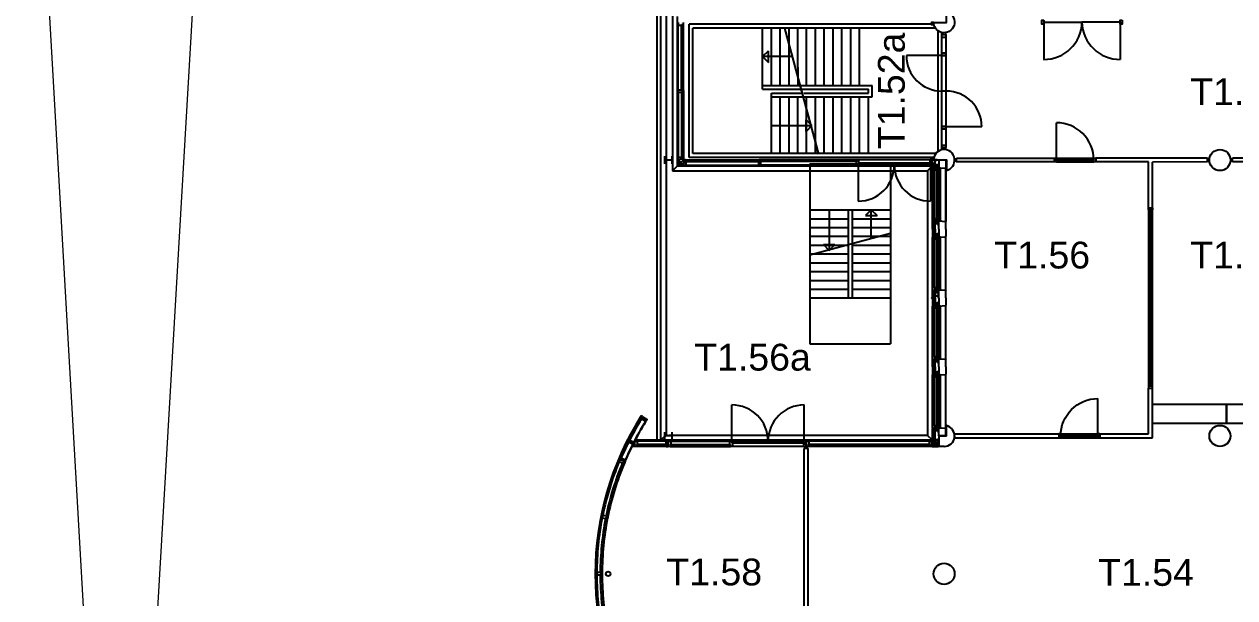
# Model space of a CAD drawing. Header units: millimetres. Extents: x 23647 to 142943, y 5934 to 71269.
# Drawn here: x 23867 to 55465, y 37894 to 52865 of the extents above; entities that cross this region are included whole.
import ezdxf
from ezdxf.enums import TextEntityAlignment as Align

# ---------------------------------------------------------------- set-up
doc = ezdxf.new("R2010")
doc.units = ezdxf.units.MM
doc.layers.get('0').update_dxf_attribs({"linetype": 'CONTINUOUS'})
for name, color, linetype in [('AL2100_BUITENWANDEN', 3, 'CONTINUOUS'), ('AL2200_BINNENWANDEN', 2, 'CONTINUOUS'), ('AL2400_TRAPPEN', 1, 'CONTINUOUS'), ('AL2700_DAKEN', 8, 'CONTINUOUS'), ('AL2800_KONSTRUKTIES', 1, 'CONTINUOUS'), ('AL3100_BUITENWANDOPENING', 1, 'CONTINUOUS'), ('AL3200_BINNENWANDOPENING', 1, 'CONTINUOUS'), ('AL4600_RUIMTENUMMERS', 2, 'CONTINUOUS'), ('AL7900_VASTE-INRICHTING', 8, 'CONTINUOUS')]:
    doc.layers.add(name, color=color, linetype=linetype)
doc.layers.add('AL9000-TERREIN', color=8, linetype='CONTINUOUS', lineweight=0)
doc.styles.add('Arial', font='arial.ttf')

# ---------------------------------------------------------------- blocks, each defined once
blk = doc.blocks.new('AH28HA20')
for points in [[(-100, 95), (100, 95)], [(0, -95), (0, 95)], [(-100, -95), (100, -95)]]:
    blk.add_lwpolyline(points)
blk = doc.blocks.new('door')
at = {"flags": 128}
for points in [[(234274, 53069), (234274, 54044)], [(235249, 53069), (234274, 53069)]]:
    blk.add_lwpolyline(points, dxfattribs=at)
for points in [[(234224, 53019), (234224, 53119), (234274, 53119), (234274, 53019)], [(235249, 53019), (235249, 53119), (235299, 53119), (235299, 53019)]]:
    blk.add_lwpolyline(points, close=True)
blk.add_arc((234274, 53069), 975, 0, 90)
blk = doc.blocks.new('deur2')
at = {"color": 0}
for points in [[(234795, 62689), (234795, 62589), (234745, 62589), (234745, 62689)], [(236845, 62689), (236845, 62589), (236795, 62589), (236795, 62689)]]:
    blk.add_lwpolyline(points, close=True, dxfattribs=at)
at = {"color": 0, "flags": 128}
for points in [[(234795, 62639), (234795, 61664)], [(234795, 62639), (235795, 62639)], [(236795, 62639), (235795, 62639)], [(236795, 62639), (236795, 61664)]]:
    blk.add_lwpolyline(points, dxfattribs=at)
at = {"color": 0}
for centre, start, end in [((234798, 62661), 269.7918, 358.7578), ((236791, 62661), 181.2422, 270.2082)]:
    blk.add_arc(centre, 997, start, end, dxfattribs=at)

msp = doc.modelspace()

# ---------------------------------------------------------------- linework, layer by layer
at = {"layer": 'AL2100_BUITENWANDEN'}
for p, q in [((40377, 53198), (40377, 42004)), ((47927, 49319), (47737, 49319)), ((47737, 49319), (47737, 49109)), ((47927, 49319), (47927, 49129)), ((40917, 49169), (47577, 49169)), ((47595, 49225), (47572, 49225)), ((47595, 49225), (47572, 49205)), ((47572, 49225), (47595, 49205)), ((47595, 49205), (47572, 49205)), ((47577, 49235), (47595, 49235)), ((47600, 49169), (47577, 49149)), ((47577, 49169), (47600, 49149)), ((47600, 49169), (47577, 49169)), ((47600, 49149), (47577, 49149)), ((47595, 49139), (47577, 49139)), ((47577, 49119), (47577, 47719)), ((47577, 47729), (47577, 49109)), ((47595, 49235), (47595, 49139)), ((47647, 49239), (47647, 49154)), ((47654, 49171), (47654, 49191)), ((47737, 49109), (47917, 49119)), ((47917, 49119), (47927, 49129)), ((47927, 47709), (47927, 49129)), ((47927, 49119), (47927, 47719)), ((47737, 47729), (47917, 47719)), ((47737, 47519), (47737, 47729)), ((47917, 47719), (47927, 47709)), ((47595, 47699), (47577, 47699)), ((47600, 47669), (47577, 47689)), ((47577, 47669), (47600, 47689)), ((47600, 47689), (47577, 47689)), ((47600, 47669), (47577, 47669)), ((47595, 47519), (47595, 47699)), ((47595, 47519), (47595, 47339)), ((47647, 47519), (47647, 47684)), ((47647, 47519), (47647, 47354)), ((47654, 47666), (47654, 47646)), ((47737, 47519), (47737, 47309)), ((47927, 47519), (47927, 47709)), ((47927, 47519), (47927, 47329)), ((47600, 47369), (47577, 47369)), ((47577, 47369), (47600, 47349)), ((47600, 47369), (47577, 47349)), ((47600, 47349), (47577, 47349)), ((47595, 47339), (47577, 47339)), ((47577, 45929), (47577, 47309)), ((47654, 47371), (47654, 47391)), ((47737, 47309), (47917, 47319)), ((47917, 47319), (47927, 47329)), ((47927, 45909), (47927, 47329)), ((47595, 45899), (47577, 45899)), ((47600, 45869), (47577, 45889)), ((47577, 45869), (47600, 45889)), ((47600, 45889), (47577, 45889)), ((47600, 45869), (47577, 45869)), ((47595, 45734), (47595, 45899)), ((47647, 45719), (47647, 45884)), ((47654, 45866), (47654, 45846)), ((47737, 45929), (47917, 45919)), ((47737, 45719), (47737, 45929)), ((47917, 45919), (47927, 45909)), ((47927, 45719), (47927, 45909)), ((47597, 45741), (47577, 45761)), ((47597, 45761), (47577, 45741)), ((47597, 45761), (47577, 45761)), ((47597, 45741), (47577, 45741)), ((47595, 45734), (47577, 45734)), ((47595, 45704), (47577, 45704)), ((47597, 45696), (47577, 45696)), ((47577, 45676), (47597, 45696)), ((47597, 45676), (47577, 45696)), ((47597, 45676), (47577, 45676)), ((47600, 45569), (47577, 45569)), ((47577, 45569), (47600, 45549)), ((47600, 45569), (47577, 45549)), ((47600, 45549), (47577, 45549)), ((47595, 45539), (47577, 45539)), ((47577, 44129), (47577, 45509)), ((47595, 45704), (47595, 45539)), ((47647, 45719), (47647, 45554)), ((47654, 45761), (47654, 45781)), ((47654, 45776), (47654, 45756)), ((47654, 45571), (47654, 45591)), ((47737, 45719), (47737, 45509)), ((47737, 45509), (47917, 45519)), ((47917, 45519), (47927, 45529)), ((47927, 45719), (47927, 45529)), ((47927, 44109), (47927, 45529)), ((47595, 44099), (47577, 44099)), ((47600, 44069), (47577, 44089)), ((47577, 44069), (47600, 44089)), ((47600, 44089), (47577, 44089)), ((47600, 44069), (47577, 44069)), ((47595, 43919), (47595, 44099)), ((47647, 43919), (47647, 44084)), ((47654, 44066), (47654, 44046)), ((47737, 44129), (47917, 44119)), ((47737, 43919), (47737, 44129)), ((47917, 44119), (47927, 44109)), ((47927, 43919), (47927, 44109)), ((47600, 43769), (47577, 43769)), ((47577, 43769), (47600, 43749)), ((47600, 43769), (47577, 43749)), ((47600, 43749), (47577, 43749)), ((47595, 43739), (47577, 43739)), ((47595, 43919), (47595, 43739)), ((47647, 43919), (47647, 43754)), ((47654, 43771), (47654, 43791)), ((47737, 43919), (47737, 43709)), ((47737, 43709), (47917, 43719)), ((47917, 43719), (47927, 43729)), ((47927, 43919), (47927, 43729)), ((47927, 42309), (47927, 43729)), ((47937, 42109), (47937, 42387)), ((47595, 42299), (47577, 42299)), ((47600, 42289), (47577, 42289)), ((47577, 42269), (47600, 42289)), ((47600, 42269), (47577, 42289)), ((47600, 42269), (47577, 42269)), ((47595, 41969), (47595, 42299)), ((47647, 41854), (47647, 42284)), ((47654, 42266), (47654, 42246)), ((47737, 42329), (47917, 42319)), ((47737, 42119), (47737, 42329)), ((47927, 42119), (47737, 42119)), ((47737, 42109), (47737, 41844)), ((47937, 42109), (47737, 42109)), ((47917, 42319), (47927, 42309)), ((47927, 42119), (47927, 42309)), ((47600, 41999), (47577, 41999)), ((47600, 41999), (47577, 41979)), ((47577, 41999), (47600, 41979)), ((47600, 41979), (47577, 41979)), ((47595, 41969), (47577, 41969)), ((47602, 41944), (47647, 41944)), ((47654, 42001), (47654, 42021)), ((47877, 41844), (47737, 41844))]:
    msp.add_line(p, q, dxfattribs=at)
for points in [[(47937, 53187, -2.034818), (47602, 52909), (47937, 52909)], [(47937, 49050, 2.034818), (47602, 49329), (47937, 49329)]]:
    msp.add_lwpolyline(points, format="xyb", close=True, dxfattribs=at)
for points in [[(47577, 49235), (47577, 49139)], [(47644, 49154), (47644, 49129), (47577, 49129), (47577, 49109)], [(47677, 49189), (47600, 49189), (47600, 49239)], [(47677, 49179), (47600, 49179), (47600, 49129)], [(47732, 49234), (47732, 49184), (47632, 49184)], [(47644, 47684), (47644, 47709), (47577, 47709), (47577, 47729)], [(47577, 47519), (47577, 47699)], [(47577, 47519), (47577, 47339)], [(47677, 47659), (47600, 47659), (47600, 47709)], [(47732, 47604), (47732, 47654), (47632, 47654)], [(47732, 47434), (47732, 47384), (47632, 47384)], [(47644, 47354), (47644, 47329), (47577, 47329), (47577, 47309)], [(47677, 47379), (47600, 47379), (47600, 47329)], [(47644, 45884), (47644, 45909), (47577, 45909), (47577, 45929)], [(47577, 45734), (47577, 45899)], [(47677, 45859), (47600, 45859), (47600, 45909)], [(47732, 45804), (47732, 45854), (47632, 45854)], [(47732, 45824), (47732, 45774), (47632, 45774)], [(47577, 45704), (47577, 45539)], [(47644, 45554), (47644, 45529), (47577, 45529), (47577, 45509)], [(47677, 45769), (47600, 45769), (47600, 45669)], [(47677, 45579), (47600, 45579), (47600, 45529)], [(47732, 45714), (47732, 45764), (47632, 45764)], [(47732, 45634), (47732, 45584), (47632, 45584)], [(47644, 44084), (47644, 44109), (47577, 44109), (47577, 44129)], [(47577, 43919), (47577, 44099)], [(47677, 44059), (47600, 44059), (47600, 44109)], [(47732, 44004), (47732, 44054), (47632, 44054)], [(47577, 43919), (47577, 43739)], [(47644, 43754), (47644, 43729), (47577, 43729), (47577, 43709)], [(47677, 43779), (47600, 43779), (47600, 43729)], [(47732, 43834), (47732, 43784), (47632, 43784)], [(47644, 42284), (47644, 42309), (47577, 42309), (47577, 42329)], [(47577, 41969), (47577, 42299)], [(47677, 42259), (47600, 42259), (47600, 42309)], [(47732, 42204), (47732, 42254), (47632, 42254)], [(47732, 42064), (47732, 42014), (47632, 42014)], [(47677, 42009), (47600, 42009), (47600, 41959)]]:
    msp.add_lwpolyline(points, dxfattribs=at)
msp.add_lwpolyline([(47597, 45669), (47597, 45714), (47561, 45714, -0.414214), (47557, 45718), (47557, 45720, -0.414214), (47561, 45724), (47597, 45724), (47597, 45769)], format="xyb", dxfattribs=at)
for centre in [(55077, 49319), (55077, 42119), (47877, 38519)]:
    msp.add_circle(centre, 275, dxfattribs=at)
msp.add_arc((47877, 42119), 275, 270, 77.3977, dxfattribs=at)
at = {"layer": 'AL2200_BINNENWANDEN'}
for p, q in [((48202, 49337), (48151, 49337)), ((48202, 49301), (48151, 49301)), ((48202, 49269), (48202, 49369)), ((50759, 49369), (50759, 49269)), ((54752, 49369), (51834, 49369)), ((51834, 49369), (51834, 49269)), ((54752, 49269), (54752, 49369)), ((54802, 49337), (54752, 49337)), ((54802, 49301), (54752, 49301)), ((55402, 49337), (55351, 49337)), ((55402, 49301), (55351, 49301)), ((58652, 49369), (55402, 49369)), ((55402, 49269), (55402, 49369)), ((53214, 49269), (51834, 49269)), ((53213, 48069), (53214, 49269)), ((53313, 48069), (53314, 49268)), ((54752, 49269), (53314, 49268)), ((58652, 49269), (55402, 49269)), ((53213, 48069), (53313, 48069)), ((53214, 42169), (53214, 43369)), ((53214, 43369), (53313, 43369)), ((53314, 42069), (53313, 43369)), ((48152, 42119), (48152, 42169)), ((48152, 42169), (50869, 42169)), ((48152, 42119), (48152, 42069)), ((48152, 42069), (50869, 42069)), ((50869, 42169), (50869, 42069)), ((51944, 42169), (53214, 42169)), ((51944, 42169), (51944, 42069)), ((51944, 42069), (53314, 42069)), ((44326, 41794), (44226, 41794)), ((44226, 38844), (44226, 41794)), ((44258, 41794), (44258, 41844)), ((44294, 41794), (44294, 41845)), ((44326, 38844), (44326, 41794)), ((44226, 37652), (44226, 38844)), ((44326, 37652), (44326, 38844))]:
    msp.add_line(p, q, dxfattribs=at)
msp.add_lwpolyline([(48202, 49369), (50759, 49369), (50759, 49269), (48202, 49269)], close=True, dxfattribs=at)
at = {"layer": 'AL2400_TRAPPEN'}
for p, q in [((47608, 52862), (41220, 52862)), ((41220, 49388), (41220, 52862)), ((41320, 49488), (41320, 52762)), ((47660, 52762), (41320, 52762)), ((43140, 51169), (43140, 52762)), ((43370, 51269), (43370, 52762)), ((43600, 51269), (43600, 52762)), ((44609, 49469), (43722, 52762)), ((43830, 52376), (43830, 52762)), ((44060, 51742), (44060, 52762)), ((44290, 51269), (44290, 52762)), ((44520, 51269), (44520, 52762)), ((44750, 51269), (44750, 52762)), ((44980, 51269), (44980, 52762)), ((45210, 51269), (45210, 52762)), ((45440, 51269), (45440, 52762)), ((45670, 51269), (45670, 52762)), ((47720, 49544), (47720, 52693)), ((47820, 49588), (47820, 52650)), ((43140, 52019), (43290, 52169)), ((43290, 51869), (43290, 52169)), ((43830, 51269), (43830, 52376)), ((43937, 52019), (43140, 52019)), ((43140, 52019), (43290, 51869)), ((44060, 51742), (44060, 51269)), ((43140, 51269), (44170, 51269)), ((44183, 51269), (46000, 51269)), ((46000, 50969), (46000, 51269)), ((43140, 51169), (44170, 51169)), ((43370, 51069), (44210, 51069)), ((43370, 49488), (43370, 51069)), ((43370, 50969), (44210, 50969)), ((43600, 49488), (43600, 50969)), ((43830, 49488), (43830, 50969)), ((44060, 49488), (44060, 50969)), ((44183, 51169), (45900, 51169)), ((44223, 51069), (45900, 51069)), ((44223, 50969), (46000, 50969)), ((44290, 50822), (44290, 50969)), ((44520, 49488), (44520, 50969)), ((44750, 49488), (44750, 50969)), ((44980, 49488), (44980, 50969)), ((45210, 49488), (45210, 50969)), ((45440, 49488), (45440, 50969)), ((45670, 49488), (45670, 50969)), ((45900, 51069), (45900, 51169)), ((45900, 49488), (45900, 50969)), ((44290, 49488), (44290, 50822)), ((44428, 50219), (44278, 50369)), ((44278, 50069), (44278, 50369)), ((43370, 50219), (44428, 50219)), ((44428, 50219), (44278, 50069)), ((44520, 49801), (44520, 49488)), ((47611, 49388), (41220, 49388)), ((47660, 49488), (41320, 49488)), ((44377, 49219), (46477, 49219)), ((44377, 49219), (44377, 44519)), ((46477, 49219), (46477, 44519)), ((44377, 48019), (45427, 48019)), ((44377, 47789), (45377, 47789)), ((44877, 48019), (44877, 46961)), ((45377, 48019), (45377, 47116)), ((45427, 48019), (46477, 48019)), ((45477, 48019), (45477, 47143)), ((45477, 47789), (46477, 47789)), ((45977, 48019), (45827, 47869)), ((45827, 47869), (46127, 47869)), ((45977, 48019), (46127, 47869)), ((45977, 47277), (45977, 48019)), ((44377, 47559), (45377, 47559)), ((44377, 46847), (46477, 47412)), ((45477, 47559), (46477, 47559)), ((44377, 47329), (45377, 47329)), ((44377, 47099), (45377, 47099)), ((44727, 47111), (45027, 47111)), ((44877, 46961), (44727, 47111)), ((44877, 46961), (45027, 47111)), ((45377, 47116), (45377, 45719)), ((45477, 47329), (46477, 47329)), ((45477, 47143), (45477, 45719)), ((45477, 47099), (46477, 47099)), ((44377, 46869), (45377, 46869)), ((45477, 46869), (46477, 46869)), ((44377, 46639), (45377, 46639)), ((45477, 46639), (46477, 46639)), ((44377, 46409), (45377, 46409)), ((44377, 46179), (45377, 46179)), ((45477, 46409), (46477, 46409)), ((45477, 46179), (46477, 46179)), ((44377, 45949), (45377, 45949)), ((45477, 45949), (46477, 45949)), ((44377, 45719), (46477, 45719)), ((44377, 44519), (46477, 44519))]:
    msp.add_line(p, q, dxfattribs=at)
at = {"layer": 'AL2700_DAKEN'}
for p, q in [((40477, 53198), (40477, 42004)), ((40627, 53198), (40627, 42133)), ((40788, 53198), (40788, 49040)), ((40788, 49040), (40917, 49169)), ((40788, 49040), (47448, 49040)), ((47577, 49169), (47448, 49040)), ((47448, 49040), (47448, 42133)), ((40477, 42004), (40627, 42133)), ((40662, 42133), (40627, 42133)), ((47448, 42133), (40692, 42133)), ((47577, 42004), (47448, 42133))]:
    msp.add_line(p, q, dxfattribs=at)
at = {"layer": 'AL2800_KONSTRUKTIES'}
msp.add_circle((39109, 38519), 57.1, dxfattribs=at)
at = {"layer": 'AL3100_BUITENWANDOPENING'}
for p, q in [((40917, 49169), (40917, 53069)), ((40938, 52909), (40938, 52842)), ((40938, 52842), (41026, 52842)), ((40938, 51152), (40938, 52842)), ((41026, 52859), (41077, 52859)), ((41026, 52842), (41026, 52859)), ((41026, 51152), (41026, 52842)), ((41077, 52859), (41077, 52909)), ((41077, 51135), (41077, 52859)), ((40938, 51152), (41026, 51152)), ((40938, 51085), (40938, 51152)), ((40938, 51085), (40938, 49396)), ((41026, 51085), (40938, 51085)), ((41026, 51152), (41026, 51135)), ((41026, 51135), (41077, 51135)), ((41077, 51102), (41026, 51102)), ((41026, 51102), (41026, 51085)), ((41026, 51085), (41026, 49396)), ((41077, 51135), (41077, 51102)), ((41077, 51102), (41077, 49379)), ((40938, 49329), (40938, 49396)), ((40938, 49396), (41026, 49396)), ((40978, 49329), (40938, 49329)), ((40948, 49319), (40938, 49319)), ((40938, 49319), (40938, 49190)), ((40948, 49200), (41077, 49329)), ((40948, 49329), (41077, 49200)), ((40948, 49329), (40948, 49200)), ((40978, 49329), (40978, 49339)), ((41037, 49339), (40978, 49339)), ((41026, 49396), (41026, 49379)), ((41026, 49379), (41077, 49379)), ((41037, 49339), (41037, 49329)), ((41077, 49329), (41037, 49329)), ((41077, 49379), (41077, 49329)), ((41127, 49329), (41077, 49329)), ((41077, 49329), (41077, 49289)), ((41127, 49329), (43047, 49329)), ((41127, 49278), (41127, 49329)), ((43047, 49329), (43047, 49278)), ((43080, 49329), (43047, 49329)), ((45600, 49329), (43080, 49329)), ((43080, 49278), (43080, 49329)), ((45600, 49329), (45600, 49278)), ((45650, 49329), (45600, 49329)), ((47505, 49329), (45650, 49329)), ((45650, 49241), (45650, 49329)), ((47505, 49329), (47505, 49241)), ((47562, 49329), (47505, 49329)), ((47562, 49309), (47562, 49329)), ((47572, 49309), (47562, 49309)), ((47562, 49299), (47572, 49299)), ((47562, 49234), (47562, 49299)), ((47572, 49299), (47572, 49309)), ((41067, 49190), (40938, 49190)), ((41077, 49200), (40948, 49200)), ((41067, 49200), (41067, 49190)), ((41087, 49289), (41077, 49289)), ((41077, 49230), (41087, 49230)), ((41077, 49230), (41077, 49190)), ((41077, 49190), (41144, 49190)), ((41087, 49289), (41087, 49230)), ((41144, 49278), (41127, 49278)), ((41144, 49278), (43030, 49278)), ((41144, 49190), (41144, 49278)), ((41144, 49190), (43030, 49190)), ((43047, 49278), (43030, 49278)), ((43030, 49278), (43030, 49190)), ((43030, 49190), (43097, 49190)), ((43097, 49278), (43080, 49278)), ((45583, 49278), (43097, 49278)), ((43097, 49190), (43097, 49278)), ((45583, 49190), (43097, 49190)), ((45600, 49278), (45583, 49278)), ((45583, 49278), (45583, 49190)), ((45583, 49190), (45633, 49190)), ((45633, 49241), (45650, 49241)), ((45633, 49190), (45633, 49241)), ((47522, 49190), (45633, 49190)), ((45633, 49190), (45633, 48245)), ((47505, 49241), (45650, 49241)), ((46577, 49241), (46577, 49190)), ((47505, 49241), (47522, 49241)), ((47522, 49241), (47522, 49190)), ((47522, 49190), (47522, 48245)), ((47522, 49190), (47572, 49190)), ((47572, 49234), (47562, 49234)), ((47572, 49190), (47572, 49234)), ((47623, 47786), (47623, 49052)), ((47686, 47786), (47686, 49052)), ((47737, 47769), (47737, 49069)), ((47787, 47747), (47787, 49090)), ((47623, 45986), (47623, 47252)), ((47686, 45986), (47686, 47252)), ((47737, 45969), (47737, 47269)), ((47787, 45947), (47787, 47290)), ((47623, 44186), (47623, 45452)), ((47686, 44186), (47686, 45452)), ((47737, 44169), (47737, 45469)), ((47787, 44147), (47787, 45490)), ((47577, 42329), (47577, 43709)), ((47623, 42386), (47623, 43652)), ((47686, 42386), (47686, 43652)), ((47737, 42369), (47737, 43669)), ((47787, 42347), (47787, 43690)), ((42338, 41983), (42338, 42927)), ((44227, 41983), (44227, 42927)), ((40008, 42622), (39973, 42643)), ((39985, 42566), (40086, 42504)), ((40008, 42622), (40017, 42617)), ((40011, 42608), (40113, 42546)), ((40025, 42611), (40110, 42560)), ((40118, 42554), (40127, 42549)), ((39748, 41905), (39642, 41959)), ((39771, 41950), (39665, 42004)), ((39789, 41844), (39729, 41844)), ((39734, 41854), (39809, 41943)), ((39799, 41854), (39734, 41854)), ((39799, 41854), (39779, 41943)), ((39799, 41943), (39779, 41943)), ((39789, 41844), (39789, 41854)), ((39799, 41983), (39866, 41983)), ((39799, 41943), (39799, 41983)), ((39799, 41943), (39809, 41943)), ((39799, 41844), (39799, 41884)), ((39809, 41884), (39799, 41884)), ((39849, 41844), (39799, 41844)), ((39809, 41884), (39809, 41943)), ((47577, 42004), (39810, 42004)), ((39866, 41895), (39849, 41895)), ((39849, 41895), (39849, 41844)), ((40627, 41844), (39849, 41844)), ((40610, 41983), (39866, 41983)), ((39866, 41983), (39866, 41895)), ((40610, 41895), (39866, 41895)), ((40677, 41983), (40610, 41983)), ((40610, 41983), (40610, 41895)), ((40610, 41895), (40627, 41895)), ((40627, 41895), (40627, 41844)), ((40627, 41844), (40677, 41844)), ((40677, 41943), (40667, 41943)), ((40667, 41884), (40667, 41943)), ((40667, 41884), (40677, 41884)), ((40677, 41943), (40677, 41983)), ((40677, 41983), (40744, 41983)), ((40677, 41943), (40687, 41943)), ((40677, 41844), (40677, 41884)), ((40687, 41884), (40677, 41884)), ((40727, 41844), (40677, 41844)), ((40687, 41884), (40687, 41943)), ((40744, 41895), (40727, 41895)), ((40727, 41895), (40727, 41844)), ((40727, 41844), (42305, 41844)), ((40744, 41983), (42288, 41983)), ((40744, 41983), (40744, 41895)), ((40744, 41895), (42288, 41895)), ((42288, 41983), (42338, 41983)), ((42288, 41895), (42288, 41983)), ((42305, 41895), (42288, 41895)), ((42305, 41844), (42305, 41895)), ((42355, 41844), (42305, 41844)), ((44227, 41983), (42338, 41983)), ((42338, 41983), (42338, 41932)), ((42338, 41932), (42355, 41932)), ((44210, 41932), (42355, 41932)), ((42355, 41932), (42355, 41844)), ((44210, 41844), (42355, 41844)), ((43282, 41932), (43282, 41983)), ((44210, 41932), (44210, 41844)), ((44227, 41932), (44210, 41932)), ((44210, 41844), (44277, 41844)), ((44277, 41983), (44227, 41983)), ((44227, 41983), (44227, 41932)), ((44267, 41884), (44267, 41943)), ((44277, 41943), (44267, 41943)), ((44267, 41884), (44277, 41884)), ((44277, 41983), (44344, 41983)), ((44277, 41943), (44277, 41983)), ((44277, 41943), (44287, 41943)), ((44287, 41884), (44277, 41884)), ((44277, 41844), (44277, 41884)), ((44327, 41844), (44277, 41844)), ((44287, 41884), (44287, 41943)), ((44327, 41895), (44327, 41844)), ((44344, 41895), (44327, 41895)), ((47517, 41844), (44327, 41844)), ((47500, 41983), (44344, 41983)), ((44344, 41983), (44344, 41895)), ((47500, 41895), (44344, 41895)), ((47500, 41983), (47567, 41983)), ((47500, 41895), (47500, 41983)), ((47517, 41895), (47500, 41895)), ((47517, 41844), (47517, 41895)), ((47557, 41844), (47517, 41844)), ((47567, 41964), (47557, 41964)), ((47557, 41964), (47557, 41874)), ((47557, 41874), (47567, 41874)), ((47567, 41864), (47557, 41864)), ((47557, 41864), (47557, 41844)), ((47567, 41983), (47567, 41964)), ((47567, 41874), (47567, 41864)), ((47567, 41854), (47722, 41854)), ((47567, 41844), (47567, 41854)), ((47567, 41844), (47722, 41844)), ((47722, 41854), (47722, 41844)), ((39397, 41450), (39478, 41416)), ((39423, 41512), (39433, 41508)), ((39427, 41521), (39437, 41517)), ((39429, 41499), (39538, 41452)), ((39448, 41545), (39558, 41498)), ((39485, 41431), (39532, 41411)), ((39542, 41461), (39551, 41457)), ((39546, 41470), (39555, 41467)), ((38954, 39981), (39040, 39964)), ((38967, 40047), (39053, 40030)), ((39043, 39981), (39094, 39971)), ((39050, 40013), (39100, 40003)), ((38901, 38550), (38813, 38550)), ((38901, 38483), (38813, 38483)), ((38952, 38533), (38901, 38533)), ((38952, 38500), (38901, 38500))]:
    msp.add_line(p, q, dxfattribs=at)
for points in [[(47543, 52909), (47543, 52859), (47608, 52859), (47602, 52909)], [(47543, 49329), (47543, 49379), (47608, 49379), (47602, 49329)], [(47647, 49239), (47647, 49329), (47632, 49329), (47632, 49319), (47617, 49319), (47617, 49329), (47562, 49329), (47562, 49309), (47572, 49309), (47572, 49299), (47562, 49299), (47562, 49239)], [(47647, 49279), (47650, 49279), (47650, 49326), (47697, 49326), (47697, 49329), (47647, 49329)], [(47642, 49119), (47642, 49109), (47707, 49109), (47707, 49119), (47717, 49119), (47717, 49109), (47737, 49109), (47737, 49069), (47686, 49069), (47686, 49052), (47623, 49052), (47623, 49119)], [(47647, 49154), (47737, 49154), (47737, 49139), (47727, 49139), (47727, 49124), (47737, 49124), (47737, 49109), (47717, 49109), (47717, 49119), (47707, 49119), (47707, 49109), (47647, 49109)], [(47687, 49154), (47687, 49157), (47734, 49157), (47734, 49204), (47737, 49204), (47737, 49154)], [(47737, 49090), (47787, 49090), (47787, 49109), (47737, 49106)], [(47642, 47719), (47642, 47729), (47707, 47729), (47707, 47719), (47717, 47719), (47717, 47729), (47737, 47729), (47737, 47769), (47686, 47769), (47686, 47786), (47623, 47786), (47623, 47719)], [(47647, 47684), (47737, 47684), (47737, 47699), (47727, 47699), (47727, 47714), (47737, 47714), (47737, 47729), (47717, 47729), (47717, 47719), (47707, 47719), (47707, 47729), (47647, 47729)], [(47737, 47747), (47787, 47747), (47787, 47728), (47737, 47732)], [(47687, 47684), (47687, 47681), (47734, 47681), (47734, 47634), (47737, 47634), (47737, 47684)], [(47687, 47354), (47687, 47357), (47734, 47357), (47734, 47404), (47737, 47404), (47737, 47354)], [(47642, 47319), (47642, 47309), (47707, 47309), (47707, 47319), (47717, 47319), (47717, 47309), (47737, 47309), (47737, 47269), (47686, 47269), (47686, 47252), (47623, 47252), (47623, 47319)], [(47647, 47354), (47737, 47354), (47737, 47339), (47727, 47339), (47727, 47324), (47737, 47324), (47737, 47309), (47717, 47309), (47717, 47319), (47707, 47319), (47707, 47309), (47647, 47309)], [(47737, 47290), (47787, 47290), (47787, 47309), (47737, 47306)], [(47642, 45919), (47642, 45929), (47707, 45929), (47707, 45919), (47717, 45919), (47717, 45929), (47737, 45929), (47737, 45969), (47686, 45969), (47686, 45986), (47623, 45986), (47623, 45919)], [(47647, 45884), (47737, 45884), (47737, 45899), (47727, 45899), (47727, 45914), (47737, 45914), (47737, 45929), (47717, 45929), (47717, 45919), (47707, 45919), (47707, 45929), (47647, 45929)], [(47687, 45884), (47687, 45881), (47734, 45881), (47734, 45834), (47737, 45834), (47737, 45884)], [(47737, 45947), (47787, 45947), (47787, 45928), (47737, 45932)], [(47642, 45519), (47642, 45509), (47707, 45509), (47707, 45519), (47717, 45519), (47717, 45509), (47737, 45509), (47737, 45469), (47686, 45469), (47686, 45452), (47623, 45452), (47623, 45519)], [(47647, 45554), (47737, 45554), (47737, 45539), (47727, 45539), (47727, 45524), (47737, 45524), (47737, 45509), (47717, 45509), (47717, 45519), (47707, 45519), (47707, 45509), (47647, 45509)], [(47687, 45554), (47687, 45557), (47734, 45557), (47734, 45604), (47737, 45604), (47737, 45554)], [(47737, 45490), (47787, 45490), (47787, 45509), (47737, 45506)], [(47642, 44119), (47642, 44129), (47707, 44129), (47707, 44119), (47717, 44119), (47717, 44129), (47737, 44129), (47737, 44169), (47686, 44169), (47686, 44186), (47623, 44186), (47623, 44119)], [(47647, 44084), (47737, 44084), (47737, 44099), (47727, 44099), (47727, 44114), (47737, 44114), (47737, 44129), (47717, 44129), (47717, 44119), (47707, 44119), (47707, 44129), (47647, 44129)], [(47687, 44084), (47687, 44081), (47734, 44081), (47734, 44034), (47737, 44034), (47737, 44084)], [(47737, 44147), (47787, 44147), (47787, 44128), (47737, 44132)], [(47642, 43719), (47642, 43709), (47707, 43709), (47707, 43719), (47717, 43719), (47717, 43709), (47737, 43709), (47737, 43669), (47686, 43669), (47686, 43652), (47623, 43652), (47623, 43719)], [(47647, 43754), (47737, 43754), (47737, 43739), (47727, 43739), (47727, 43724), (47737, 43724), (47737, 43709), (47717, 43709), (47717, 43719), (47707, 43719), (47707, 43709), (47647, 43709)], [(47687, 43754), (47687, 43757), (47734, 43757), (47734, 43804), (47737, 43804), (47737, 43754)], [(47737, 43690), (47787, 43690), (47787, 43709), (47737, 43706)], [(47642, 42319), (47642, 42329), (47707, 42329), (47707, 42319), (47717, 42319), (47717, 42329), (47737, 42329), (47737, 42369), (47686, 42369), (47686, 42386), (47623, 42386), (47623, 42319)], [(47737, 42347), (47787, 42347), (47787, 42328), (47737, 42332)], [(47647, 42284), (47737, 42284), (47737, 42299), (47727, 42299), (47727, 42314), (47737, 42314), (47737, 42329), (47717, 42329), (47717, 42319), (47707, 42319), (47707, 42329), (47647, 42329)], [(47687, 42284), (47687, 42281), (47734, 42281), (47734, 42234), (47737, 42234), (47737, 42284)], [(47557, 41864), (47567, 41864), (47567, 41874), (47557, 41874), (47557, 41959), (47602, 41959), (47602, 41854), (47557, 41854)], [(47737, 42009), (47734, 42009), (47734, 41962), (47687, 41962), (47687, 41959), (47737, 41959)], [(47737, 41959), (47687, 41959), (47687, 41854), (47737, 41854)]]:
    msp.add_lwpolyline(points, close=True, dxfattribs=at)
for centre, radius, start, end in [((45633, 49190), 944, 270, 0), ((47522, 49190), 944, 180, 270), ((42338, 41983), 944, 0, 90), ((44227, 41983), 944, 90, 180), ((46452, 38519), 7680, 147.516, 212.484), ((46452, 38519), 7639, 147.511, 156.8567), ((46452, 38519), 7629, 147.5098, 157.0068), ((46452, 38519), 7510, 147.4951, 157.008), ((46452, 38519), 7500, 147.4938, 156.8553), ((46452, 38519), 7619, 147.5086, 147.5838), ((46452, 38519), 7520, 147.4963, 147.5725), ((46452, 38519), 7639, 157.4342, 168.4602), ((46452, 38519), 7551, 157.4342, 168.4602), ((46452, 38519), 7500, 157.3136, 168.5854), ((46452, 38519), 7639, 156.9317, 157.4342), ((46452, 38519), 7551, 157.3111, 157.4401), ((46452, 38519), 7500, 156.9317, 157.3136), ((46452, 38519), 7639, 168.9627, 179.7676), ((46452, 38519), 7551, 168.9627, 179.7676), ((46452, 38519), 7500, 168.8375, 179.8931), ((46452, 38519), 7639, 168.4602, 168.9627), ((46452, 38519), 7551, 168.8366, 168.9656), ((46452, 38519), 7551, 168.4573, 168.5862), ((46452, 38519), 7500, 168.5854, 168.8375), ((46452, 38519), 7639, 179.7676, 180.2701), ((46452, 38519), 7639, 180.2701, 191.0373), ((46452, 38519), 7551, 179.7649, 179.8939), ((46452, 38519), 7551, 180.1442, 180.2732), ((46452, 38519), 7551, 180.2701, 191.0373), ((46452, 38519), 7500, 179.8931, 180.1452), ((46452, 38519), 7500, 180.1452, 191.1625)]:
    msp.add_arc(centre, radius, start, end, dxfattribs=at)
at = {"layer": 'AL3200_BINNENWANDOPENING'}
for p, q in [((47820, 52594), (47934, 52594)), ((47820, 49644), (47820, 52594)), ((47820, 52527), (47934, 52527)), ((47835, 52594), (47835, 52647)), ((47919, 52594), (47919, 52647)), ((47934, 49644), (47934, 52594)), ((47934, 52046), (46892, 52046)), ((47934, 52113), (47820, 52113)), ((47820, 52046), (47934, 52046)), ((47934, 52046), (47820, 52046)), ((47934, 51119), (47820, 51119)), ((47934, 51119), (47820, 51119)), ((47820, 50191), (48861, 50191)), ((47934, 50191), (47820, 50191)), ((47934, 50124), (47820, 50124)), ((47820, 49711), (47934, 49711)), ((47820, 49644), (47934, 49644)), ((47835, 49590), (47835, 49644)), ((47919, 49590), (47919, 49644)), ((50809, 49369), (51784, 49369)), ((50809, 49269), (51784, 49269)), ((53214, 48019), (53214, 43419)), ((53264, 43419), (53263, 48019)), ((53314, 43419), (53314, 48019)), ((50919, 42169), (51894, 42169)), ((50919, 42069), (51894, 42069))]:
    msp.add_line(p, q, dxfattribs=at)
for points in [[(53213, 48069), (53313, 48069), (53314, 48019), (53214, 48019)], [(53214, 43369), (53314, 43369), (53314, 43419), (53214, 43419)]]:
    msp.add_lwpolyline(points, close=True, dxfattribs=at)
for centre, start, end in [((47820, 52046), 180, 270), ((47934, 50191), 0, 90)]:
    msp.add_arc(centre, 927, start, end, dxfattribs=at)
at = {"layer": 'AL7900_VASTE-INRICHTING'}
for points in [[(53314, 42944), (55246, 42944), (55246, 42444), (53314, 42444)], [(55246, 42944), (57179, 42944), (57179, 42444), (55246, 42444)]]:
    msp.add_lwpolyline(points, close=True, dxfattribs=at)
at = {"layer": 'AL9000-TERREIN', "color": 9}
msp.add_lwpolyline([(23867, 64639), (26372, 20741), (28927, 64639)], dxfattribs=at)

# ---------------------------------------------------------------- block references
at = {"layer": 'AL2800_KONSTRUKTIES', "xscale": -1, "rotation": 90}
for p in [(40677, 49319), (40677, 42119)]:
    msp.add_blockref('AH28HA20', p, dxfattribs=at)
at = {"layer": 'AL3200_BINNENWANDOPENING'}
for name, p in [('deur2', (-184318, -9720)), ('door', (-183465, -3750))]:
    msp.add_blockref(name, p, dxfattribs=at)
at = {"layer": 'AL3200_BINNENWANDOPENING', "xscale": -1}
msp.add_blockref('door', (286168, -10950), dxfattribs=at)

# ---------------------------------------------------------------- texts
at = {"layer": 'AL4600_RUIMTENUMMERS', "style": 'Arial'}
msp.add_text('T1.52a', height=700, rotation=90, dxfattribs=at).set_placement((47061, 49602), align=Align.BOTTOM_LEFT)
for s, p in [('T1.52', (54300, 50544)), ('T1.56', (49188, 46279)), ('T1.54b', (54300, 46279)), ('T1.56a', (41354, 43614)), ('T1.58', (40626, 38007)), ('T1.54', (51898, 37996))]:
    msp.add_text(s, height=700, dxfattribs=at).set_placement(p, align=Align.BOTTOM_LEFT)

doc.saveas('drawing.dxf')
